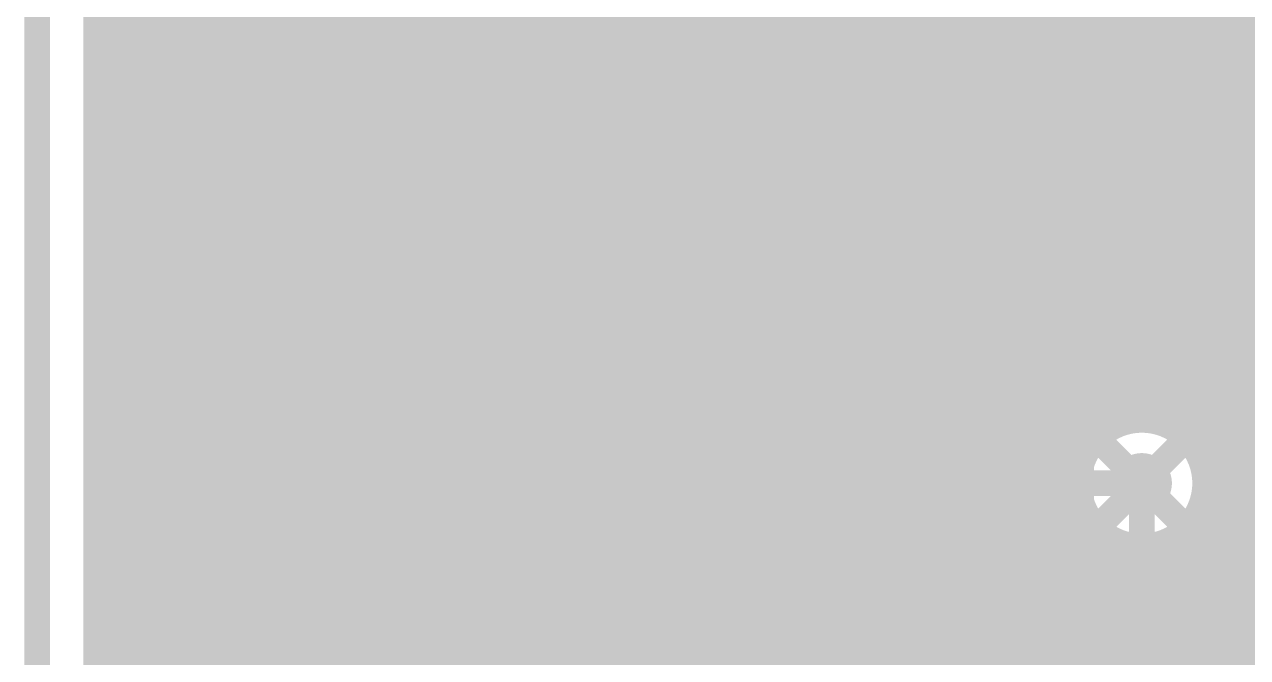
# Model space of a CAD drawing. Extents: x -3 to 92, y -53 to 125.
# Drawn here: x -3.13 to 9.05, y 39.41 to 45.72 of the extents above; entities that cross this region are included whole.
import ezdxf

# ---------------------------------------------------------------- set-up
doc = ezdxf.new("R2010")
doc.units = 0
doc.header["$MEASUREMENT"] = 0
doc.layers.get('0').update_dxf_attribs({"linetype": 'CONTINUOUS'})
for name, color, linetype in [('23-325-0_AST', 7, 'CONTINUOUS'), ('23-325-0_BOT', 7, 'CONTINUOUS'), ('23-325-0_DRD', 2, 'CONTINUOUS'), ('23-325-0_IN1', 4, 'CONTINUOUS'), ('23-325-0_IN2', 3, 'CONTINUOUS'), ('23-325-0_SMT', 10, 'CONTINUOUS'), ('23-325-0_SPT', 14, 'CONTINUOUS'), ('23-325-0_SST', 9, 'CONTINUOUS'), ('23-325-0_TOP', 12, 'CONTINUOUS'), ('THRUHOLE_TAP', 8, 'CONTINUOUS')]:
    doc.layers.add(name, color=color, linetype=linetype)

# ---------------------------------------------------------------- blocks, each defined once
blk = doc.blocks.new('OBLONG_52')
at = {"const_width": 0.29972}
blk.add_lwpolyline([(0.59944, 0), (-0.59944, 0)], dxfattribs=at)
at = {"const_width": 0.14986}
for points in [[(-0.67437, 0, 1), (-0.52451, 0, 1)], [(0.52451, 0, 1), (0.67437, 0, 1)]]:
    blk.add_lwpolyline(points, format="xyb", close=True, dxfattribs=at)
blk = doc.blocks.new('ROUND_68')
at = {"const_width": 0.29972}
blk.add_lwpolyline([(-0.14986, 0, 1), (0.14986, 0, 1)], format="xyb", close=True, dxfattribs=at)
blk = doc.blocks.new('ROUND_78')
at = {"const_width": 0.29972}
blk.add_lwpolyline([(-0.14986, 0, 1), (0.14986, 0, 1)], format="xyb", close=True, dxfattribs=at)
blk = doc.blocks.new('RECTANGLE_7')
blk.add_solid([(0.4064, 0.4826), (0.4064, -0.4826), (-0.4064, 0.4826), (-0.4064, -0.4826)])
blk = doc.blocks.new('ROUND_84')
at = {"const_width": 0.10033}
blk.add_lwpolyline([(-0.050164, 0, 1), (0.050164, 0, 1)], format="xyb", close=True, dxfattribs=at)

msp = doc.modelspace()

# ---------------------------------------------------------------- linework, layer by layer
at = {"layer": '23-325-0_AST'}
for points, const_width in [([(87.00008, -5.00126), (87.00008, 124.99848), (-2.99974, 124.99848), (-2.99974, -5.00126), (87.00008, -5.00126)], 0.254), ([(2.0955, 45.9105), (-0.8255, 45.9105), (-0.8255, 44.2722), (2.0955, 44.2722), (2.0955, 45.9105)], 0.1524), ([(0.02032, 44.78274), (-0.0381, 44.61256), (-0.3937, 44.61256), (-0.45466, 44.78274), (-0.45466, 45.46092), (-0.3937, 45.62856), (-0.0381, 45.62856), (0.02032, 45.46092)], 0.1524), ([(0.85852, 44.61256), (0.38354, 44.61256), (0.85852, 45.29074), (0.85852, 45.46092), (0.79756, 45.62856), (0.44196, 45.62856), (0.38354, 45.46092)], 0.1524), ([(1.63576, 45.12056), (1.69672, 45.29074), (1.69672, 45.46092), (1.63576, 45.62856), (1.28016, 45.62856), (1.22174, 45.46092), (1.22174, 45.29074), (1.28016, 45.12056), (1.63576, 45.12056), (1.69672, 44.95292), (1.69672, 44.78274), (1.63576, 44.61256), (1.28016, 44.61256), (1.22174, 44.78274), (1.22174, 44.95292), (1.28016, 45.12056)], 0.1524), ([(7.9502, 45.58538), (7.44982, 45.085), (7.44982, 40.5892), (11.8491, 40.5892), (11.8491, 45.68444), (8.04926, 45.68444), (7.9502, 45.58538)], 0.1524), ([(8.128, 45.12564), (8.128, 44.44492)], 0.1524), ([(8.26516, 45.14596), (8.26516, 44.4246)], 0.1524), ([(7.99084, 45.03674), (7.99084, 44.53382)], 0.1524), ([(8.46582, 45.07484), (8.03148, 45.07484)], 0.1524), ([(8.40232, 45.11294), (8.40232, 44.45762)], 0.1524), ([(8.53948, 45.00118), (8.53948, 44.56684)], 0.1524), ([(8.57758, 44.93768), (7.92226, 44.93768)], 0.1524), ([(8.6106, 44.80052), (7.88924, 44.80052)], 0.1524), ([(8.59028, 44.66336), (7.90956, 44.66336)], 0.1524), ([(8.50138, 44.5262), (7.99846, 44.5262)], 0.1524), ([(-0.8255, 42.3545), (2.0955, 42.3545), (2.0955, 43.9928), (-0.8255, 43.9928), (-0.8255, 42.3545)], 0.1524), ([(-0.44196, 43.22826), (-0.08636, 43.22826), (0.03048, 43.3959), (0.03048, 43.56608), (-0.08636, 43.73626), (-0.44196, 43.73626), (-0.44196, 42.72026)], 0.1524), ([(0.45466, 43.22826), (0.81026, 43.22826), (0.86868, 43.05808), (0.86868, 42.8879), (0.81026, 42.72026), (0.45466, 42.72026), (0.3937, 42.8879), (0.3937, 43.05808), (0.63246, 43.73626)], 0.1524), ([(1.29286, 43.22826), (1.64846, 43.22826), (1.70688, 43.05808), (1.70688, 42.8879), (1.64846, 42.72026), (1.29286, 42.72026), (1.2319, 42.8879), (1.2319, 43.05808), (1.47066, 43.73626)], 0.1524), ([(-0.14732, 43.22826), (0.03048, 42.72026)], 0.1524), ([(2.0955, 42.1005), (-0.8255, 42.1005), (-0.8255, 40.4622), (2.0955, 40.4622), (2.0955, 42.1005)], 0.1524), ([(-0.45466, 41.31056), (-0.09906, 41.31056), (0.02032, 41.48074), (0.02032, 41.65092), (-0.09906, 41.81856), (-0.45466, 41.81856), (-0.45466, 40.80256)], 0.1524), ([(0.44196, 41.31056), (0.79756, 41.31056), (0.85852, 41.14292), (0.85852, 40.97274), (0.79756, 40.80256), (0.44196, 40.80256), (0.38354, 40.97274), (0.38354, 41.14292), (0.61976, 41.81856)], 0.1524), ([(1.22174, 40.97274), (1.28016, 40.80256), (1.63576, 40.80256), (1.69672, 40.97274), (1.69672, 41.31056), (1.57734, 41.48074), (1.22174, 41.48074), (1.22174, 41.81856), (1.69672, 41.81856)], 0.1524), ([(-0.15748, 41.31056), (0.02032, 40.80256)], 0.1524), ([(2.0955, 40.1955), (-0.8255, 40.1955), (-0.8255, 38.5572), (2.0955, 38.5572), (2.0955, 40.1955)], 0.1524), ([(-0.32766, 39.40556), (0.02794, 39.40556), (0.14732, 39.57574), (0.14732, 39.74592), (0.02794, 39.91356), (-0.32766, 39.91356), (-0.32766, 38.89756)], 0.1524), ([(0.56896, 39.40556), (0.92456, 39.40556), (0.98552, 39.23792), (0.98552, 39.06774), (0.92456, 38.89756), (0.56896, 38.89756), (0.51054, 39.06774), (0.51054, 39.23792), (0.74676, 39.91356)], 0.1524), ([(1.82372, 39.23792), (1.34874, 39.23792), (1.58496, 39.91356), (1.70434, 39.91356), (1.70434, 38.89756)], 0.1524), ([(7.4295, 37.9095), (10.3505, 37.9095), (10.3505, 39.5478), (7.4295, 39.5478), (7.4295, 37.9095)], 0.1524), ([(-0.03048, 39.40556), (0.14732, 38.89756)], 0.1524)]:
    msp.add_lwpolyline(points, dxfattribs=dict(at, const_width=const_width))
at = {"layer": '23-325-0_AST', "const_width": 0.1524}
for points in [[(8.24992, 45.14596, 0.4142136), (7.88924, 44.78528)], [(8.6106, 44.78528, 0.4142136), (8.24992, 45.14596)], [(7.88924, 44.78528, 0.4142136), (8.24992, 44.4246)], [(8.24992, 44.4246, 0.4142136), (8.6106, 44.78528)]]:
    msp.add_lwpolyline(points, format="xyb", dxfattribs=at)
at = {"layer": '23-325-0_BOT'}
for points, const_width in [([(5.969, 83.566), (5.969, 35.306), (2.413, 31.75), (2.413, 29.845)], 0.254), ([(8.89, 27.94), (8.89, 69.088), (7.366, 70.612), (7.366, 82.677)], 0.254), ([(-0.381, 71.247), (-0.381, 69.342), (1.651, 67.31), (1.651, 46.736), (2.794, 45.593), (2.794, 40.386), (5.08, 38.1)], 0.254), ([(-1.143, 68.58), (-1.143, 52.832), (-1.905, 52.07), (-1.905, 35.814), (-2.159, 35.56)], 0.254), ([(-1.143, 38.608), (-1.143, 46.101)], 0.635), ([(2.3368, 44.831), (-0.4953, 44.831)], 0.254), ([(-0.4953, 44.831), (-0.4953, 38.608)], 0.254), ([(-0.3556, 44.831), (-0.3556, 4.98856)], 0.254), ([(-0.127, 44.831), (-0.127, 4.99872)], 0.254), ([(0.1016, 44.831), (0.1016, 4.99872)], 0.254), ([(0.3302, 44.831), (0.3302, 4.9911)], 0.254), ([(0.5588, 44.831), (0.5588, 4.97078)], 0.254), ([(0.7874, 44.831), (0.7874, 4.93776)], 0.254), ([(1.016, 44.831), (1.016, 4.89712)], 0.254), ([(1.2446, 44.831), (1.2446, 4.84378)], 0.254), ([(1.4732, 44.831), (1.4732, 4.78028)], 0.254), ([(1.7018, 44.831), (1.7018, 4.70154)], 0.254), ([(1.9304, 44.831), (1.9304, 30.24886)], 0.254), ([(2.159, 44.831), (2.159, 32.14116)], 0.254), ([(2.3368, 44.831), (2.3368, 40.386)], 0.254), ([(2.3368, 44.8056), (-0.4953, 44.8056)], 0.254), ([(2.3368, 44.577), (-0.4953, 44.577)], 0.254), ([(2.3368, 44.3484), (-0.4953, 44.3484)], 0.254), ([(2.3368, 44.1198), (-0.4953, 44.1198)], 0.254), ([(2.3368, 43.8912), (-0.4953, 43.8912)], 0.254), ([(2.3368, 43.6626), (-0.4953, 43.6626)], 0.254), ([(2.3368, 43.434), (-0.4953, 43.434)], 0.254), ([(2.3368, 43.2054), (-0.4953, 43.2054)], 0.254), ([(2.3368, 42.9768), (-0.4953, 42.9768)], 0.254), ([(2.3368, 42.7482), (-0.4953, 42.7482)], 0.254), ([(2.3368, 42.5196), (-0.4953, 42.5196)], 0.254), ([(2.3368, 42.291), (-0.4953, 42.291)], 0.254), ([(2.3368, 42.0624), (-0.4953, 42.0624)], 0.254), ([(2.3368, 41.8338), (-0.4953, 41.8338)], 0.254), ([(2.3368, 41.6052), (-0.4953, 41.6052)], 0.254), ([(2.3368, 41.3766), (-0.4953, 41.3766)], 0.254), ([(2.3368, 41.148), (-0.4953, 41.148)], 0.254), ([(6.604, 38.735), (8.001, 40.132), (8.001, 41.148)], 0.254), ([(2.3368, 40.9194), (-0.4953, 40.9194)], 0.254), ([(2.3368, 40.6908), (-0.4953, 40.6908)], 0.254), ([(2.3368, 40.4622), (-0.4953, 40.4622)], 0.254), ([(2.3622, 40.2336), (-0.4953, 40.2336)], 0.254), ([(2.3876, 40.17518), (2.3876, 32.36976)], 0.254), ([(2.5273, 40.005), (-0.4953, 40.005)], 0.254), ([(2.47396, 40.05834), (4.45008, 38.08222)], 0.254), ([(8.4328, 39.98214), (8.4328, 28.3718)], 0.254), ([(2.6162, 39.9161), (2.6162, 32.59836)], 0.254), ([(2.7559, 39.7764), (-0.4953, 39.7764)], 0.254), ([(8.32358, 39.80942), (7.23392, 38.71722)], 0.254), ([(8.4328, 39.7764), (8.29056, 39.7764)], 0.254), ([(8.3312, 39.8145), (8.3312, 28.22956)], 0.254), ([(2.8448, 39.6875), (2.8448, 32.82696)], 0.254), ([(8.1026, 39.5859), (8.1026, -4.572)], 0.254), ([(2.9845, 39.5478), (-0.4953, 39.5478)], 0.254), ([(8.4328, 39.5478), (8.06196, 39.5478)], 0.254), ([(3.0734, 39.4589), (3.0734, 33.05556)], 0.254), ([(7.874, 39.3573), (7.874, -4.572)], 0.254), ([(3.2131, 39.3192), (-0.4953, 39.3192)], 0.254), ([(8.4328, 39.3192), (7.83336, 39.3192)], 0.254)]:
    msp.add_lwpolyline(points, dxfattribs=dict(at, const_width=const_width))
at = {"layer": '23-325-0_BOT', "const_width": 0.254}
for points in [[(2.3368, 40.386, 0.1989124), (2.47071, 40.06271)], [(8.32358, 39.80942, 0.1133171), (8.43198, 39.98242)], [(8.32358, 39.80942, 0.1133171), (8.43198, 39.98242)]]:
    msp.add_lwpolyline(points, format="xyb", dxfattribs=at)
at = {"layer": '23-325-0_DRD', "const_width": 0.254}
for points in [[(87.00008, -5.00126), (87.00008, 124.99848), (-2.99974, 124.99848), (-2.99974, -5.00126), (87.00008, -5.00126)], [(-0.508, 46.736), (-1.778, 45.466)], [(-0.508, 45.466), (-1.778, 46.736)], [(-0.508, 46.736), (-1.778, 45.466)], [(-0.508, 45.466), (-1.778, 46.736)], [(8.636, 41.783), (7.366, 40.513)], [(8.636, 40.513), (7.366, 41.783)], [(7.239, 39.37), (5.969, 38.1)], [(7.239, 38.1), (5.969, 39.37)]]:
    msp.add_lwpolyline(points, dxfattribs=at)
at = {"layer": '23-325-0_IN1', "const_width": 0.254}
for points in [[(-2.413, 124.46), (-2.413, 36.13658)], [(-2.1844, 124.46), (-2.1844, 36.18992)], [(-1.9558, 124.46), (-1.9558, 36.1569)], [(1.9304, 124.46), (1.9304, 30.24886)], [(5.8166, 82.95386), (5.8166, -4.572)], [(6.2738, 83.01482), (6.2738, 39.27094)], [(6.0452, 82.94116), (6.0452, 39.02456)], [(9.017, 75.95108), (9.017, 28.55722)], [(1.7018, 70.02526), (1.7018, 0.91186)], [(4.445, 67.31762), (4.445, -4.572)], [(1.4732, 65.16878), (1.4732, 1.24714)], [(6.5024, 64.9986), (6.5024, 39.3573)], [(7.4168, 64.94526), (7.4168, 41.38422)], [(0.5588, 64.86906), (0.5588, 1.84658)], [(1.2446, 64.8843), (1.2446, 1.47574)], [(6.731, 64.82842), (6.731, 39.35222)], [(7.1882, 64.8081), (7.1882, 38.97122)], [(0.7874, 64.7827), (0.7874, 1.76276)], [(1.016, 64.78778), (1.016, 1.64084)], [(6.9596, 64.77508), (6.9596, 39.2557)], [(7.6454, 56.93156), (7.6454, 41.6687)], [(8.7884, 56.75376), (8.7884, 28.5623)], [(7.874, 56.58866), (7.874, 41.76522)], [(8.5598, 56.53786), (8.5598, 41.43756)], [(8.1026, 56.47944), (8.1026, 41.7703)], [(8.3312, 56.4642), (8.3312, 41.68394)], [(2.159, 54.49062), (2.159, 30.42158)], [(3.0734, 54.3814), (3.0734, -4.572)], [(2.3876, 54.30012), (2.3876, 30.47492)], [(2.6162, 54.23662), (2.6162, 30.4419)], [(2.8448, 54.25948), (2.8448, 30.3022)], [(0.3302, 52.39766), (0.3302, 1.90246)], [(-0.3556, 52.24526), (-0.3556, 1.89738)], [(-0.127, 52.20208), (-0.127, 1.92532)], [(0.1016, 52.24526), (0.1016, 1.92786)], [(4.6736, 52.1208), (4.6736, 38.58006)], [(5.588, 52.06746), (5.588, 38.47084)], [(4.9022, 51.95062), (4.9022, 38.70452)], [(5.1308, 51.89728), (5.1308, 38.72738)], [(5.3594, 51.9303), (5.3594, 38.66388)], [(3.302, 50.93462), (3.302, -4.572)], [(4.2164, 50.8254), (4.2164, -4.572)], [(3.5306, 50.74412), (3.5306, -4.572)], [(3.7592, 50.68062), (3.7592, -4.572)], [(3.9878, 50.70348), (3.9878, -4.572)], [(-1.7272, 45.86478), (-1.7272, 38.84422)], [(-0.5842, 45.8089), (-0.5842, 38.89756)], [(-1.64338, 45.72), (-2.413, 45.72)], [(21.24456, 45.72), (-0.64008, 45.72)], [(-1.4986, 45.5803), (-1.4986, 39.1287)], [(-0.8128, 45.56506), (-0.8128, 39.14394)], [(-1.30048, 45.4914), (-2.413, 45.4914)], [(-1.27, 45.48378), (-1.27, 39.22522)], [(-1.0414, 45.4787), (-1.0414, 39.2303)], [(21.24456, 45.4914), (-0.98298, 45.4914)], [(21.24456, 45.2628), (-2.413, 45.2628)], [(21.24456, 45.0342), (-2.413, 45.0342)], [(21.24456, 44.8056), (-2.413, 44.8056)], [(21.24456, 44.577), (-2.413, 44.577)], [(21.24456, 44.3484), (-2.413, 44.3484)], [(21.24456, 44.1198), (-2.413, 44.1198)], [(23.4569, 43.8912), (-2.413, 43.8912)], [(31.5468, 43.6626), (-2.413, 43.6626)], [(31.5468, 43.434), (-2.413, 43.434)], [(31.5468, 43.2054), (-2.413, 43.2054)], [(31.5468, 42.9768), (-2.413, 42.9768)], [(9.72566, 42.7482), (-2.413, 42.7482)], [(9.57326, 42.5196), (-2.413, 42.5196)], [(9.53008, 42.291), (-2.413, 42.291)], [(9.57326, 42.0624), (-2.413, 42.0624)], [(9.72566, 41.8338), (-2.413, 41.8338)], [(7.56666, 41.6052), (-2.413, 41.6052)], [(31.5468, 41.6052), (8.4328, 41.6052)], [(7.41426, 41.3766), (-2.413, 41.3766)], [(31.5468, 41.3766), (8.58774, 41.3766)], [(7.37108, 41.148), (-2.413, 41.148)], [(31.5468, 41.148), (8.63092, 41.148)], [(7.41426, 40.9194), (-2.413, 40.9194)], [(7.4168, 40.91178), (7.4168, -4.572)], [(8.5598, 40.8559), (8.5598, 28.47594)], [(30.7594, 40.9194), (8.58774, 40.9194)], [(7.56666, 40.6908), (-2.413, 40.6908)], [(29.38526, 40.6908), (8.4328, 40.6908)], [(7.6454, 40.6273), (7.6454, -4.572)], [(8.3312, 40.61206), (8.3312, 28.22956)], [(29.2481, 40.4622), (-2.413, 40.4622)], [(7.874, 40.53078), (7.874, -4.572)], [(8.1026, 40.5257), (8.1026, -4.572)], [(29.21508, 40.2336), (-2.413, 40.2336)], [(29.26842, 40.005), (-2.413, 40.005)], [(10.9474, 39.7764), (-2.413, 39.7764)], [(10.82548, 39.5478), (-2.413, 39.5478)], [(6.36778, 39.3192), (-2.413, 39.3192)], [(10.80262, 39.3192), (6.84022, 39.3192)]]:
    msp.add_lwpolyline(points, dxfattribs=at)
for points in [[(-1.77292, 46.101, 0.4142136), (-1.143, 45.47108)], [(-1.143, 45.47108, 0.4142136), (-0.51308, 46.101)], [(8.001, 41.77792, 0.4142136), (7.37108, 41.148)], [(8.63092, 41.148, 0.4142136), (8.001, 41.77792)], [(7.37108, 41.148, 0.4142136), (8.001, 40.51808)], [(8.001, 40.51808, 0.4142136), (8.63092, 41.148)], [(6.604, 39.36492, 0.4142136), (5.97408, 38.735)], [(7.23392, 38.735, 0.4142136), (6.604, 39.36492)]]:
    msp.add_lwpolyline(points, format="xyb", dxfattribs=at)
at = {"layer": '23-325-0_SST', "const_width": 0.1524}
for points in [[(3.12166, 45.4914), (3.47726, 45.4914), (3.5941, 45.66158), (3.5941, 45.83176), (3.47726, 45.9994), (3.12166, 45.9994), (3.12166, 44.9834)], [(4.01828, 45.4914), (4.37388, 45.4914), (4.4323, 45.32376), (4.4323, 45.15358), (4.37388, 44.9834), (4.01828, 44.9834), (3.95986, 45.15358), (3.95986, 45.32376), (4.19608, 45.9994)], [(4.97586, 44.9834), (4.85648, 45.15358), (4.79806, 45.32376), (4.79806, 45.66158), (4.85648, 45.83176), (4.97586, 45.9994), (5.0927, 45.9994), (5.21208, 45.83176), (5.2705, 45.66158), (5.2705, 45.32376), (5.21208, 45.15358), (5.0927, 44.9834), (4.97586, 44.9834)], [(-1.67894, 45.38218), (-1.67894, 45.73778), (-1.84912, 45.85716), (-2.01676, 45.85716), (-2.18694, 45.73778), (-2.18694, 45.38218), (-1.17094, 45.38218)], [(-1.67894, 45.67936), (-1.17094, 45.85716)], [(2.0955, 45.9105), (-0.8255, 45.9105), (-0.8255, 44.2722), (2.0955, 44.2722), (2.0955, 45.9105)], [(7.9502, 45.58538), (8.04926, 45.68444), (11.8491, 45.68444), (11.8491, 40.5892), (7.44982, 40.5892), (7.44982, 40.68826), (7.44982, 45.085), (7.9502, 45.58538)], [(3.4163, 45.4914), (3.5941, 44.9834)], [(8.128, 45.12564), (8.128, 44.44492)], [(8.26516, 45.14596), (8.26516, 44.4246)], [(7.99084, 45.03674), (7.99084, 44.53382)], [(8.46582, 45.07484), (8.03148, 45.07484)], [(8.40232, 45.11294), (8.40232, 44.45762)], [(8.53948, 45.00118), (8.53948, 44.56684)], [(8.57758, 44.93768), (7.92226, 44.93768)], [(8.6106, 44.80052), (7.88924, 44.80052)], [(2.93116, 43.78706), (2.87274, 43.61942), (2.51714, 43.61942), (2.45872, 43.78706), (2.45872, 44.46524), (2.51714, 44.63542), (2.87274, 44.63542), (2.93116, 44.46524)], [(3.76936, 43.61942), (3.29692, 43.61942), (3.76936, 44.29506), (3.76936, 44.46524), (3.71094, 44.63542), (3.35534, 44.63542), (3.29692, 44.46524)], [(4.54914, 44.12742), (4.60756, 44.29506), (4.60756, 44.46524), (4.54914, 44.63542), (4.19354, 44.63542), (4.13512, 44.46524), (4.13512, 44.29506), (4.19354, 44.12742), (4.54914, 44.12742), (4.60756, 43.95724), (4.60756, 43.78706), (4.54914, 43.61942), (4.19354, 43.61942), (4.13512, 43.78706), (4.13512, 43.95724), (4.19354, 44.12742)], [(8.59028, 44.66336), (7.90956, 44.66336)], [(8.50138, 44.5262), (7.99846, 44.5262)], [(-0.8255, 42.3545), (2.0955, 42.3545), (2.0955, 43.9928), (-0.8255, 43.9928), (-0.8255, 42.3545)], [(2.48666, 42.8244), (2.84226, 42.8244), (2.9591, 42.99458), (2.9591, 43.16476), (2.84226, 43.3324), (2.48666, 43.3324), (2.48666, 42.3164)], [(3.38328, 42.8244), (3.73888, 42.8244), (3.7973, 42.65676), (3.7973, 42.48658), (3.73888, 42.3164), (3.38328, 42.3164), (3.32486, 42.48658), (3.32486, 42.65676), (3.56108, 43.3324)], [(4.22148, 42.8244), (4.57708, 42.8244), (4.6355, 42.65676), (4.6355, 42.48658), (4.57708, 42.3164), (4.22148, 42.3164), (4.16306, 42.48658), (4.16306, 42.65676), (4.39928, 43.3324)], [(2.7813, 42.8244), (2.9591, 42.3164)], [(2.0955, 42.1005), (-0.8255, 42.1005), (-0.8255, 40.4622), (2.0955, 40.4622), (2.0955, 42.1005)], [(2.58572, 41.33342), (2.94132, 41.33342), (3.05816, 41.50106), (3.05816, 41.67124), (2.94132, 41.84142), (2.58572, 41.84142), (2.58572, 40.82542)], [(3.48234, 41.33342), (3.83794, 41.33342), (3.89636, 41.16324), (3.89636, 40.99306), (3.83794, 40.82542), (3.48234, 40.82542), (3.42392, 40.99306), (3.42392, 41.16324), (3.66014, 41.84142)], [(4.26212, 40.99306), (4.32054, 40.82542), (4.67614, 40.82542), (4.73456, 40.99306), (4.73456, 41.33342), (4.61772, 41.50106), (4.26212, 41.50106), (4.26212, 41.84142), (4.73456, 41.84142)], [(2.88036, 41.33342), (3.05816, 40.82542)], [(-1.5367, 40.57904), (-1.5367, 40.10406), (-2.21488, 40.34282), (-2.21488, 40.45966), (-1.19888, 40.45966)], [(2.0955, 40.1955), (-0.8255, 40.1955), (-0.8255, 38.5572), (2.0955, 38.5572), (2.0955, 40.1955)], [(5.02666, 39.2684), (5.38226, 39.2684), (5.4991, 39.43858), (5.4991, 39.60876), (5.38226, 39.7764), (5.02666, 39.7764), (5.02666, 38.7604)], [(5.86486, 38.93058), (5.92328, 38.7604), (6.27888, 38.7604), (6.3373, 38.93058), (6.3373, 39.2684), (6.22046, 39.43858), (5.86486, 39.43858), (5.86486, 39.7764), (6.3373, 39.7764)], [(7.11708, 39.2684), (7.1755, 39.43858), (7.1755, 39.60876), (7.11708, 39.7764), (6.76148, 39.7764), (6.70306, 39.60876), (6.70306, 39.43858), (6.76148, 39.2684), (7.11708, 39.2684), (7.1755, 39.10076), (7.1755, 38.93058), (7.11708, 38.7604), (6.76148, 38.7604), (6.70306, 38.93058), (6.70306, 39.10076), (6.76148, 39.2684)], [(-1.70688, 39.32682), (-1.70688, 39.68242), (-1.5367, 39.74084), (-1.36906, 39.74084), (-1.19888, 39.68242), (-1.19888, 39.32682), (-1.36906, 39.26586), (-1.5367, 39.26586), (-2.21488, 39.50462)], [(7.4295, 37.9095), (10.3505, 37.9095), (10.3505, 39.5478), (7.4295, 39.5478), (7.4295, 37.9095)]]:
    msp.add_lwpolyline(points, dxfattribs=at)
for points in [[(8.24992, 45.14596, 0.4142136), (7.88924, 44.78528)], [(8.6106, 44.78528, 0.4142136), (8.24992, 45.14596)], [(7.88924, 44.78528, 0.4142136), (8.24992, 44.4246)], [(8.24992, 44.4246, 0.4142136), (8.6106, 44.78528)]]:
    msp.add_lwpolyline(points, format="xyb", dxfattribs=at)
at = {"layer": '23-325-0_TOP', "const_width": 0.254}
for points in [[(-2.413, 48.006), (-2.413, 36.13658)], [(-2.1844, 47.7647), (-2.1844, 36.18992)], [(-1.9558, 47.5361), (-1.9558, 36.1569)], [(6.35, 43.78452), (4.60248, 43.78452), (1.397, 46.99), (1.3462, 46.99)], [(2.0828, 46.94936), (4.3688, 44.66336)], [(6.35, 45.085), (4.826, 45.085), (3.7338, 46.1772), (3.7338, 46.99)], [(6.35, 42.48404), (7.17804, 42.48404), (7.62, 42.926), (7.62, 45.466), (7.239, 45.847), (6.223, 45.847), (5.1562, 46.9138), (5.1562, 46.99)], [(7.56666, 46.16704), (7.94258, 45.78858)], [(8.1026, 46.1772), (8.1026, 41.7703)], [(8.3312, 46.1772), (8.3312, 41.68394)], [(-1.143, 46.101), (0.381, 46.101), (1.3462, 45.1358), (1.3462, 45.085)], [(-1.143, 46.101), (0.381, 46.101), (1.3462, 45.1358), (1.3462, 45.085)], [(8.5598, 46.06798), (8.5598, 41.43756)], [(3.302, 46.02734), (3.302, 45.73016)], [(8.64616, 45.95114), (11.13536, 43.46194)], [(-1.7272, 45.86478), (-1.7272, 38.84422)], [(3.41376, 45.84954), (4.3688, 44.8945)], [(8.7884, 45.8089), (8.7884, 40.8432)], [(-1.6637, 45.7454), (-2.413, 45.7454)], [(3.5179, 45.7454), (3.28676, 45.7454)], [(3.5306, 45.7327), (3.5306, 45.50156)], [(8.8519, 45.7454), (7.98068, 45.7454)], [(-1.4986, 45.5803), (-1.4986, 39.1287)], [(-0.8128, 45.56506), (-0.8128, 39.58336)], [(-0.8128, 45.56506), (-0.8128, 44.2722)], [(9.017, 45.5803), (9.017, 40.8432)], [(-1.37922, 45.5168), (-2.413, 45.5168)], [(-1.27, 45.48378), (-1.27, 39.22522)], [(-1.0414, 45.4787), (-1.0414, 39.35476)], [(-0.8128, 45.5168), (-0.90678, 45.5168)], [(3.7465, 45.5168), (3.51536, 45.5168)], [(3.7592, 45.5041), (3.7592, 45.27296)], [(9.0805, 45.5168), (8.07466, 45.5168)], [(8.0772, 45.466), (8.0772, 42.926)], [(-0.8128, 45.2882), (-2.413, 45.2882)], [(3.9751, 45.2882), (3.74396, 45.2882)], [(3.9878, 45.2755), (3.9878, 45.04436)], [(9.3091, 45.2882), (8.0772, 45.2882)], [(-0.8128, 45.085), (-0.0762, 45.085)], [(-0.0762, 44.2722), (-0.0762, 45.085)], [(6.35, 43.13428), (4.36372, 43.13428), (2.413, 45.085), (1.3462, 45.085)], [(6.35, 44.43476), (4.826, 44.43476), (4.826, 45.085), (6.35, 45.085)], [(-0.8128, 45.0596), (-2.413, 45.0596)], [(4.2037, 45.0596), (3.97256, 45.0596)], [(4.2164, 45.0469), (4.2164, 44.81576)], [(9.5377, 45.0596), (8.0772, 45.0596)], [(-0.8128, 44.831), (-2.413, 44.831)], [(4.3688, 44.831), (4.20116, 44.831)], [(4.3688, 44.8945), (4.3688, 44.66336)], [(9.7663, 44.831), (8.0772, 44.831)], [(-0.8128, 44.6024), (-2.413, 44.6024)], [(9.9949, 44.6024), (8.0772, 44.6024)], [(-0.8128, 44.3738), (-2.413, 44.3738)], [(10.2235, 44.3738), (8.0772, 44.3738)], [(0.3175, 44.2722), (-0.8128, 44.2722)], [(-0.5842, 44.2722), (-0.5842, 43.9928)], [(-0.3556, 44.2722), (-0.3556, 43.9928)], [(-0.127, 44.2722), (-0.127, 43.9928)], [(0.3175, 44.2722), (0.0381, 43.9928)], [(0.1016, 44.2722), (0.1016, 44.05376)], [(0.1905, 44.1452), (-2.413, 44.1452)], [(10.4521, 44.1452), (8.0772, 44.1452)], [(-0.8128, 43.9928), (-0.8128, 42.3672)], [(0.0381, 43.9928), (-0.8128, 43.9928)], [(-0.0762, 43.18), (-0.0762, 43.2308), (0.762, 44.069), (1.905, 44.069), (4.13766, 41.8338), (6.35, 41.8338)], [(-0.8128, 43.9166), (-2.413, 43.9166)], [(10.6807, 43.9166), (8.0772, 43.9166)], [(-0.8128, 43.688), (-2.413, 43.688)], [(10.9093, 43.688), (8.0772, 43.688)], [(-0.8128, 43.4594), (-2.413, 43.4594)], [(11.1379, 43.4594), (8.0772, 43.4594)], [(-0.8128, 43.2308), (-2.413, 43.2308)], [(-0.0762, 43.18), (-0.0762, 41.275)], [(17.2212, 43.18), (17.2212, 42.7482), (16.383, 41.91), (15.113, 41.91), (12.573, 39.37), (11.43, 39.37), (11.049, 39.751), (2.667, 39.751), (2.286, 39.37), (1.3462, 39.37)], [(6.35, 41.1861), (6.3881, 41.148), (3.429, 41.148), (1.397, 43.18), (1.3462, 43.18)], [(11.87958, 43.2308), (8.0772, 43.2308)], [(-0.8128, 43.0022), (-2.413, 43.0022)], [(11.88974, 43.0022), (8.0772, 43.0022)], [(-0.8128, 42.7736), (-2.413, 42.7736)], [(9.7536, 42.7736), (8.0518, 42.7736)], [(-0.8128, 42.545), (-2.413, 42.545)], [(7.94258, 42.60342), (7.5057, 42.164)], [(7.874, 42.5323), (7.874, 41.76522)], [(9.58342, 42.545), (7.88416, 42.545)], [(-0.5334, 42.3164), (-2.413, 42.3164)], [(-0.5334, 42.3672), (-0.8128, 42.3672)], [(-0.5842, 42.3672), (-0.5842, 42.0878)], [(-0.5334, 42.3672), (-0.5334, 42.0878)], [(7.6454, 42.3037), (7.6454, 41.6687)], [(9.53008, 42.3164), (7.65556, 42.3164)], [(-0.5334, 42.0878), (-2.413, 42.0878)], [(-0.5334, 42.0878), (-0.8128, 42.0878), (-0.8128, 40.4622)], [(9.5631, 42.0878), (7.4041, 42.0878)], [(7.4168, 42.09288), (7.4168, 41.94302)], [(-0.8128, 41.8592), (-2.413, 41.8592)], [(9.70026, 41.8592), (7.4295, 41.8592)], [(7.4168, 41.72458), (7.4168, 41.6052)], [(-0.8128, 41.6306), (-2.413, 41.6306)], [(7.56666, 41.6052), (7.37108, 41.6052)], [(7.5946, 41.6306), (7.38378, 41.6306)], [(11.22426, 41.6306), (8.40486, 41.6306)], [(-0.8128, 41.402), (-2.413, 41.402)], [(10.89914, 41.402), (8.57758, 41.402)], [(-0.8128, 41.1734), (-2.413, 41.1734)], [(1.3462, 41.275), (1.905, 41.275), (2.794, 40.386), (10.541, 40.386), (11.3284, 41.1861), (11.684, 41.1861), (12.94892, 41.1861)], [(8.001, 41.148), (6.3881, 41.148), (6.35, 41.1861)], [(10.67562, 41.1734), (8.63092, 41.1734)], [(-0.8128, 40.9448), (-2.413, 40.9448)], [(10.44956, 40.9448), (8.5979, 40.9448)], [(10.34796, 40.8432), (8.55218, 40.8432)], [(-0.8128, 40.7162), (-2.413, 40.7162)], [(-0.8128, 40.4876), (-2.413, 40.4876)], [(0.6096, 40.4622), (-0.8128, 40.4622)], [(-0.5842, 40.4622), (-0.5842, 40.1828)], [(-0.3556, 40.4622), (-0.3556, 40.1828)], [(-0.127, 40.4622), (-0.127, 40.1828)], [(0.1016, 40.4622), (0.1016, 40.1828)], [(0.3302, 40.4622), (0.3302, 40.1828)], [(0.5588, 40.4622), (0.5588, 40.1828)], [(0.6604, 40.4622), (0.6096, 40.4622)], [(2.0701, 40.4622), (0.6604, 40.4622)], [(0.7874, 40.4622), (0.7874, 40.1828)], [(1.016, 40.4622), (1.016, 40.1828)], [(1.2446, 40.4622), (1.2446, 40.1828)], [(1.4732, 40.4622), (1.4732, 40.1828)], [(1.7018, 40.4622), (1.7018, 40.1828)], [(1.9304, 40.4622), (1.9304, 40.1828)], [(2.0701, 40.4622), (2.40538, 40.12692)], [(2.159, 40.3733), (2.159, 39.88816)], [(2.2733, 40.259), (-2.413, 40.259)], [(-0.8128, 40.1828), (-0.8128, 39.58336), (-1.15824, 39.23792)], [(0.6096, 40.1828), (-0.8128, 40.1828)], [(0.6604, 40.1828), (0.6096, 40.1828)], [(2.0828, 40.1828), (0.6604, 40.1828)], [(2.0828, 40.1828), (2.0828, 39.8272)], [(2.34442, 40.07358), (2.0955, 39.8272)], [(2.34442, 40.07358), (2.0955, 39.8272)], [(2.3876, 40.1447), (2.3876, 40.11168)], [(-0.8128, 40.0304), (-2.413, 40.0304)], [(2.2987, 40.0304), (2.0828, 40.0304)], [(-0.8128, 39.8018), (-2.413, 39.8018)], [(11.43, 39.37), (11.049, 39.751), (2.667, 39.751), (2.286, 39.37), (1.3462, 39.37)], [(-0.8128, 39.58336), (-1.15824, 39.23792)], [(-0.82296, 39.5732), (-2.413, 39.5732)], [(-1.05156, 39.3446), (-2.413, 39.3446)], [(-0.0762, 39.37), (-0.381, 39.37), (-1.143, 38.608)], [(-0.0762, 39.37), (-0.381, 39.37), (-1.143, 38.608)], [(2.85496, 39.2938), (2.61366, 39.04996)], [(6.3119, 39.2938), (2.85496, 39.2938)], [(6.3119, 39.2938), (2.85496, 39.2938)], [(3.0734, 39.2938), (3.0734, 33.25876)], [(3.302, 39.2938), (3.302, 33.03016)], [(3.5306, 39.2938), (3.5306, 32.80156)], [(3.7592, 39.2938), (3.7592, 35.7378)], [(3.9878, 39.2938), (3.9878, 35.7378)], [(4.2164, 39.2938), (4.2164, 35.7378)], [(4.445, 39.2938), (4.445, 35.7378)], [(4.6736, 39.2938), (4.6736, 38.58006)], [(4.9022, 39.2938), (4.9022, 38.70452)], [(5.1308, 39.2938), (5.1308, 38.72738)], [(5.3594, 39.2938), (5.3594, 38.66388)], [(5.588, 39.2938), (5.588, 38.47084)], [(5.8166, 39.2938), (5.8166, 38.00856)], [(6.0452, 39.2938), (6.0452, 39.02456)], [(6.2738, 39.2938), (6.2738, 39.27094)]]:
    msp.add_lwpolyline(points, dxfattribs=at)
for points in [[(-1.77292, 46.101, 0.4142136), (-1.143, 45.47108)], [(8.0772, 45.466, 0.1989124), (7.94329, 45.78929)], [(-1.143, 45.47108, 0.1389295), (-0.81258, 45.5647)], [(7.94258, 42.60342, 0.1989124), (8.0762, 42.926)], [(7.94258, 42.60342, 0.1989124), (8.0762, 42.926)], [(7.36854, 42.06748, 0.0893549), (7.50193, 42.16015)], [(7.36854, 42.06748, 0.0893549), (7.50193, 42.16015)], [(7.4295, 41.8338, 0.1278497), (7.36873, 42.06758)], [(7.37108, 41.6052, 0.1248453), (7.42906, 41.8338)], [(8.001, 41.77792, 0.1922585), (7.56714, 41.60469)], [(8.63092, 41.148, 0.4142136), (8.001, 41.77792)], [(8.55218, 40.8432, 0.1269607), (8.63084, 41.148)], [(2.40538, 40.12692, 0.0443794), (2.34315, 40.07485)], [(6.3119, 39.2938, 0.2792178), (5.97408, 38.735)]]:
    msp.add_lwpolyline(points, format="xyb", dxfattribs=at)

# ---------------------------------------------------------------- block references
at = {"layer": '23-325-0_AST'}
for p in [(6.35, 45.085), (6.35, 44.43476), (6.35, 43.78452), (6.35, 43.13428), (6.35, 42.48404), (6.35, 41.8338), (6.35, 41.1861)]:
    msp.add_blockref('OBLONG_52', p, dxfattribs=at)
at = {"layer": '23-325-0_BOT'}
msp.add_blockref('ROUND_68', (8.001, 41.148), dxfattribs=at)
at = {"layer": '23-325-0_IN1'}
msp.add_blockref('ROUND_78', (8.001, 41.148), dxfattribs=at)
at = {"layer": '23-325-0_IN2'}
msp.add_blockref('ROUND_68', (8.001, 41.148), dxfattribs=at)
at = {"layer": '23-325-0_SMT'}
for name, p in [('RECTANGLE_7', (-0.0762, 45.085)), ('RECTANGLE_7', (1.3462, 45.085)), ('OBLONG_52', (6.35, 45.085)), ('OBLONG_52', (6.35, 44.43476)), ('OBLONG_52', (6.35, 43.78452)), ('RECTANGLE_7', (-0.0762, 43.18)), ('RECTANGLE_7', (1.3462, 43.18)), ('OBLONG_52', (6.35, 43.13428)), ('OBLONG_52', (6.35, 42.48404)), ('OBLONG_52', (6.35, 41.8338)), ('RECTANGLE_7', (-0.0762, 41.275)), ('RECTANGLE_7', (1.3462, 41.275)), ('OBLONG_52', (6.35, 41.1861)), ('RECTANGLE_7', (-0.0762, 39.37)), ('RECTANGLE_7', (1.3462, 39.37))]:
    msp.add_blockref(name, p, dxfattribs=at)
at = {"layer": '23-325-0_SPT'}
for name, p in [('RECTANGLE_7', (-0.0762, 45.085)), ('RECTANGLE_7', (1.3462, 45.085)), ('OBLONG_52', (6.35, 45.085)), ('OBLONG_52', (6.35, 44.43476)), ('OBLONG_52', (6.35, 43.78452)), ('RECTANGLE_7', (-0.0762, 43.18)), ('RECTANGLE_7', (1.3462, 43.18)), ('OBLONG_52', (6.35, 43.13428)), ('OBLONG_52', (6.35, 42.48404)), ('OBLONG_52', (6.35, 41.8338)), ('RECTANGLE_7', (-0.0762, 41.275)), ('RECTANGLE_7', (1.3462, 41.275)), ('OBLONG_52', (6.35, 41.1861)), ('RECTANGLE_7', (-0.0762, 39.37)), ('RECTANGLE_7', (1.3462, 39.37))]:
    msp.add_blockref(name, p, dxfattribs=at)
at = {"layer": '23-325-0_TOP'}
for name, p in [('RECTANGLE_7', (-0.0762, 45.085)), ('RECTANGLE_7', (1.3462, 45.085)), ('OBLONG_52', (6.35, 45.085)), ('OBLONG_52', (6.35, 44.43476)), ('OBLONG_52', (6.35, 43.78452)), ('RECTANGLE_7', (-0.0762, 43.18)), ('RECTANGLE_7', (1.3462, 43.18)), ('OBLONG_52', (6.35, 43.13428)), ('OBLONG_52', (6.35, 42.48404)), ('OBLONG_52', (6.35, 41.8338)), ('RECTANGLE_7', (-0.0762, 41.275)), ('RECTANGLE_7', (1.3462, 41.275)), ('ROUND_68', (8.001, 41.148)), ('OBLONG_52', (6.35, 41.1861)), ('RECTANGLE_7', (-0.0762, 39.37)), ('RECTANGLE_7', (1.3462, 39.37))]:
    msp.add_blockref(name, p, dxfattribs=at)
at = {"layer": 'THRUHOLE_TAP'}
msp.add_blockref('ROUND_84', (8.001, 41.148), dxfattribs=at)

doc.saveas('drawing.dxf')
